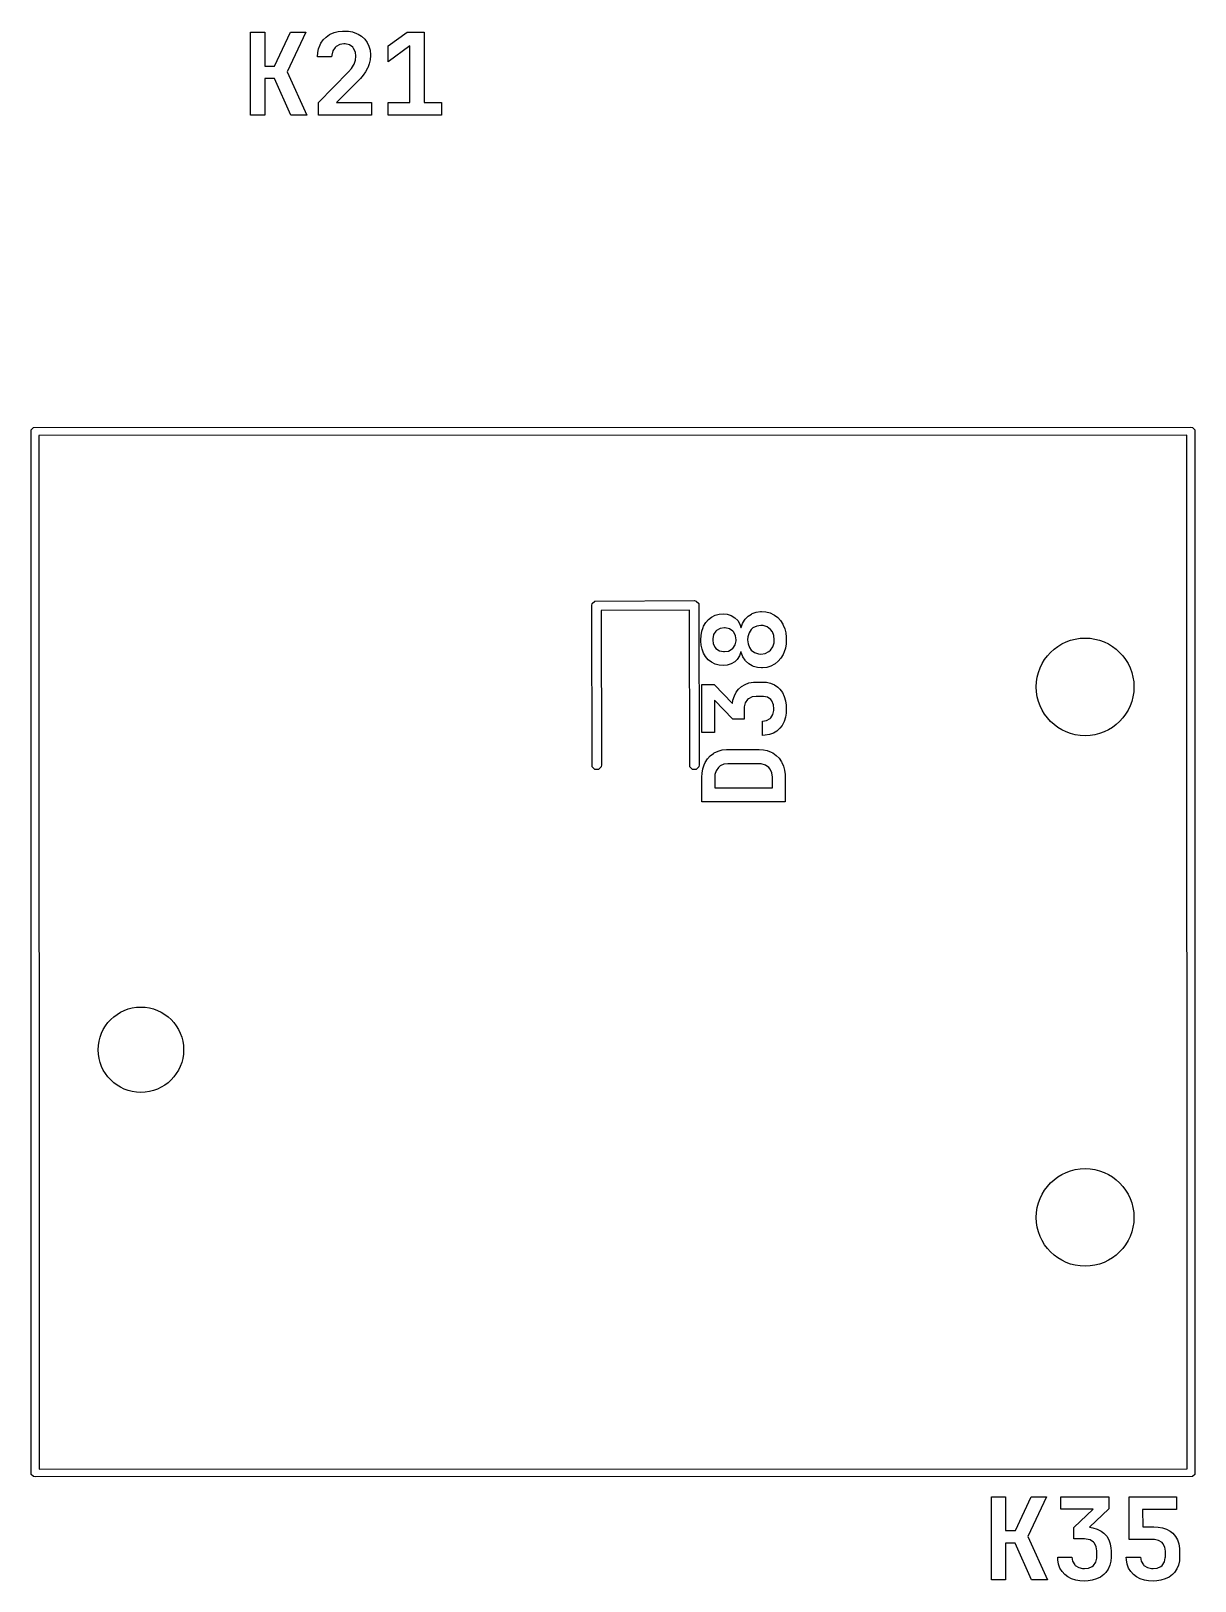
# Model space of a CAD drawing. Extents: x 0.7 to 11, y -6.1 to -1.6.
# Drawn here: x 5.38 to 5.943, y -3.698 to -2.948 of the extents above; entities that cross this region are included whole.
import ezdxf

# ---------------------------------------------------------------- set-up
doc = ezdxf.new("R2010")
doc.units = 0
doc.header["$MEASUREMENT"] = 0
doc.layers.add('BLACK', color=7, linetype='CONTINUOUS')

msp = doc.modelspace()

# ---------------------------------------------------------------- linework, layer by layer
at = {"layer": 'BLACK', "linetype": 'CONTINUOUS'}
for p, q in [((5.48614, -2.98878), (5.48614, -2.94855)), ((5.48614, -2.94855), (5.49303, -2.94855)), ((5.49303, -2.94855), (5.49303, -2.96495)), ((5.49776, -2.96495), (5.5054, -2.94855)), ((5.51286, -2.94855), (5.50382, -2.96772)), ((5.5054, -2.94855), (5.51286, -2.94855)), ((5.51898, -2.95656), (5.51973, -2.95464)), ((5.51973, -2.95464), (5.52012, -2.95392)), ((5.52012, -2.95392), (5.52128, -2.95229)), ((5.52128, -2.95229), (5.52268, -2.9509)), ((5.52268, -2.9509), (5.52433, -2.94976)), ((5.52433, -2.94976), (5.52469, -2.94956)), ((5.52469, -2.94956), (5.5266, -2.94873)), ((5.5266, -2.94873), (5.52848, -2.94825)), ((5.52928, -2.95446), (5.52749, -2.95541)), ((5.52848, -2.94825), (5.53052, -2.94801)), ((5.5313, -2.95417), (5.52928, -2.95446)), ((5.53052, -2.94801), (5.53147, -2.94799)), ((5.53195, -2.9542), (5.5313, -2.95417)), ((5.53147, -2.94799), (5.53355, -2.94811)), ((5.53394, -2.9547), (5.53195, -2.9542)), ((5.53355, -2.94811), (5.53547, -2.94846)), ((5.53553, -2.95585), (5.53394, -2.9547)), ((5.53547, -2.94846), (5.53742, -2.94912)), ((5.53742, -2.94912), (5.53814, -2.94947)), ((5.53814, -2.94947), (5.53979, -2.95051)), ((5.53979, -2.95051), (5.54132, -2.95193)), ((5.54132, -2.95193), (5.54255, -2.95363)), ((5.54255, -2.95363), (5.54339, -2.9554)), ((5.55259, -2.95523), (5.56188, -2.94855)), ((5.56188, -2.94855), (5.57001, -2.94855)), ((5.57001, -2.94855), (5.57001, -2.98255)), ((5.51843, -2.96049), (5.51858, -2.95845)), ((5.52532, -2.96049), (5.51843, -2.96049)), ((5.51858, -2.95845), (5.51898, -2.95656)), ((5.52536, -2.95963), (5.52532, -2.96049)), ((5.52584, -2.95765), (5.52536, -2.95963)), ((5.52696, -2.95591), (5.52584, -2.95765)), ((5.52749, -2.95541), (5.52696, -2.95591)), ((5.53598, -2.95641), (5.53553, -2.95585)), ((5.53684, -2.95821), (5.53598, -2.95641)), ((5.53625, -2.96396), (5.53689, -2.9621)), ((5.5371, -2.96023), (5.53684, -2.95821)), ((5.53689, -2.9621), (5.5371, -2.96023)), ((5.54339, -2.9554), (5.54392, -2.95734)), ((5.54397, -2.96201), (5.54351, -2.96393)), ((5.54392, -2.95734), (5.54413, -2.95946)), ((5.54414, -2.9599), (5.54397, -2.96201)), ((5.54413, -2.95946), (5.54414, -2.9599)), ((5.56311, -2.95523), (5.55259, -2.96293)), ((5.55259, -2.96293), (5.55259, -2.95523)), ((5.56311, -2.98255), (5.56311, -2.95523)), ((5.49303, -2.96495), (5.49776, -2.96495)), ((5.50382, -2.96772), (5.51328, -2.98878)), ((5.51904, -2.98256), (5.53353, -2.96775)), ((5.53353, -2.96775), (5.53487, -2.96619)), ((5.53487, -2.96619), (5.53595, -2.96454)), ((5.53595, -2.96454), (5.53625, -2.96396)), ((5.54059, -2.9694), (5.53923, -2.97103)), ((5.54171, -2.96781), (5.54059, -2.9694)), ((5.54268, -2.96605), (5.54171, -2.96781)), ((5.54277, -2.96585), (5.54268, -2.96605)), ((5.54351, -2.96393), (5.54277, -2.96585)), ((5.49773, -2.97098), (5.49303, -2.97098)), ((5.49303, -2.97098), (5.49303, -2.98878)), ((5.50564, -2.98878), (5.49773, -2.97098)), ((5.53784, -2.97249), (5.52773, -2.98255)), ((5.53923, -2.97103), (5.53784, -2.97249)), ((5.51904, -2.98878), (5.51904, -2.98256)), ((5.52773, -2.98255), (5.5446, -2.98255)), ((5.5446, -2.98255), (5.5446, -2.98878)), ((5.55265, -2.98878), (5.55265, -2.98255)), ((5.55265, -2.98255), (5.56311, -2.98255)), ((5.57001, -2.98255), (5.57842, -2.98255)), ((5.57842, -2.98255), (5.57842, -2.98878)), ((5.49303, -2.98878), (5.48614, -2.98878)), ((5.51328, -2.98878), (5.50564, -2.98878)), ((5.5446, -2.98878), (5.51904, -2.98878)), ((5.57842, -2.98878), (5.55265, -2.98878)), ((5.37992, -3.14173), (5.38007, -3.14098)), ((5.38007, -3.64642), (5.37992, -3.14173)), ((5.38007, -3.14098), (5.38114, -3.13991)), ((5.38114, -3.13991), (5.94094, -3.13976)), ((5.94094, -3.13976), (5.9417, -3.13991)), ((5.9417, -3.13991), (5.94276, -3.14098)), ((5.94276, -3.14098), (5.94291, -3.64567)), ((5.93898, -3.14355), (5.38371, -3.1437)), ((5.38371, -3.1437), (5.38386, -3.64385)), ((5.93913, -3.6437), (5.93898, -3.14355)), ((5.65136, -3.22508), (5.65264, -3.2238)), ((5.65264, -3.2238), (5.70079, -3.22362)), ((5.70079, -3.22362), (5.70169, -3.2238)), ((5.70169, -3.2238), (5.70297, -3.22508)), ((5.65118, -3.22598), (5.65136, -3.22508)), ((5.65136, -3.30405), (5.65118, -3.22598)), ((5.69843, -3.22818), (5.65573, -3.22834)), ((5.65573, -3.22834), (5.65591, -3.30315)), ((5.6986, -3.30405), (5.69843, -3.22818)), ((5.70297, -3.22508), (5.70315, -3.30315)), ((5.70765, -3.23272), (5.70907, -3.23162)), ((5.70907, -3.23162), (5.71083, -3.23071)), ((5.71083, -3.23071), (5.71277, -3.23019)), ((5.71277, -3.23019), (5.71468, -3.23003)), ((5.71468, -3.23003), (5.71663, -3.23021)), ((5.71663, -3.23021), (5.71857, -3.23082)), ((5.71857, -3.23082), (5.72032, -3.23186)), ((5.72032, -3.23186), (5.72175, -3.23324)), ((5.7253, -3.23259), (5.72677, -3.23115)), ((5.72677, -3.23115), (5.72839, -3.23009)), ((5.72839, -3.23009), (5.72877, -3.22991)), ((5.72877, -3.22991), (5.73065, -3.22924)), ((5.73065, -3.22924), (5.7327, -3.22894)), ((5.7327, -3.22894), (5.73331, -3.22892)), ((5.73331, -3.22892), (5.73542, -3.22909)), ((5.73542, -3.22909), (5.73738, -3.2296)), ((5.73738, -3.2296), (5.73918, -3.23044)), ((5.73918, -3.23044), (5.73952, -3.23065)), ((5.73952, -3.23065), (5.74109, -3.23185)), ((5.74109, -3.23185), (5.74243, -3.23331)), ((5.704, -3.24051), (5.70438, -3.23843)), ((5.70438, -3.23843), (5.70502, -3.23654)), ((5.70502, -3.23654), (5.70527, -3.236)), ((5.70527, -3.236), (5.70633, -3.23422)), ((5.70633, -3.23422), (5.70765, -3.23272)), ((5.71119, -3.23834), (5.71007, -3.24006)), ((5.71149, -3.23805), (5.71119, -3.23834)), ((5.71325, -3.23704), (5.71149, -3.23805)), ((5.71528, -3.23673), (5.71325, -3.23704)), ((5.71574, -3.23675), (5.71528, -3.23673)), ((5.71769, -3.23719), (5.71574, -3.23675)), ((5.71938, -3.23834), (5.71769, -3.23719)), ((5.71983, -3.23886), (5.71938, -3.23834)), ((5.72068, -3.24059), (5.71983, -3.23886)), ((5.72175, -3.23324), (5.72282, -3.23505)), ((5.72282, -3.23505), (5.72329, -3.2366)), ((5.72329, -3.2366), (5.72342, -3.2366)), ((5.72342, -3.2366), (5.72401, -3.2347)), ((5.72401, -3.2347), (5.72496, -3.23303)), ((5.72496, -3.23303), (5.7253, -3.23259)), ((5.72721, -3.23915), (5.72662, -3.24107)), ((5.72829, -3.23755), (5.72721, -3.23915)), ((5.72912, -3.2368), (5.72829, -3.23755)), ((5.73095, -3.2359), (5.72912, -3.2368)), ((5.73297, -3.23563), (5.73095, -3.2359)), ((5.73401, -3.23569), (5.73297, -3.23563)), ((5.736, -3.2363), (5.73401, -3.23569)), ((5.73763, -3.23754), (5.736, -3.2363)), ((5.73849, -3.23871), (5.73763, -3.23754)), ((5.7392, -3.24055), (5.73849, -3.23871)), ((5.74243, -3.23331), (5.74354, -3.23504)), ((5.74354, -3.23504), (5.74373, -3.23542)), ((5.74373, -3.23542), (5.74446, -3.23722)), ((5.74446, -3.23722), (5.74495, -3.23918)), ((5.74495, -3.23918), (5.7452, -3.2413)), ((5.70389, -3.24253), (5.704, -3.24051)), ((5.70389, -3.24254), (5.70389, -3.24253)), ((5.70391, -3.24321), (5.70389, -3.24254)), ((5.70409, -3.24516), (5.70391, -3.24321)), ((5.70454, -3.24717), (5.70409, -3.24516)), ((5.70526, -3.24902), (5.70454, -3.24717)), ((5.70964, -3.24206), (5.70963, -3.24254)), ((5.70963, -3.24254), (5.70988, -3.24446)), ((5.71007, -3.24006), (5.70964, -3.24206)), ((5.70988, -3.24446), (5.71083, -3.24629)), ((5.71083, -3.24629), (5.71119, -3.2467)), ((5.71119, -3.2467), (5.71287, -3.24785)), ((5.71729, -3.248), (5.71906, -3.24699)), ((5.71906, -3.24699), (5.71937, -3.2467)), ((5.71937, -3.2467), (5.7205, -3.24499)), ((5.7205, -3.24499), (5.72093, -3.24301)), ((5.72094, -3.24253), (5.72068, -3.24059)), ((5.72093, -3.24301), (5.72094, -3.24254)), ((5.72094, -3.24254), (5.72094, -3.24253)), ((5.72662, -3.24107), (5.72651, -3.24253)), ((5.72651, -3.24253), (5.72672, -3.2445)), ((5.72672, -3.2445), (5.72743, -3.24634)), ((5.72743, -3.24634), (5.7283, -3.24751)), ((5.73763, -3.24751), (5.73872, -3.2459)), ((5.73872, -3.2459), (5.7393, -3.24398)), ((5.73942, -3.24252), (5.7392, -3.24055)), ((5.7393, -3.24398), (5.73942, -3.24252)), ((5.74481, -3.24654), (5.74424, -3.24844)), ((5.74514, -3.2445), (5.74481, -3.24654)), ((5.74523, -3.24255), (5.74514, -3.2445)), ((5.7452, -3.2413), (5.74523, -3.24255)), ((5.70622, -3.25066), (5.70526, -3.24902)), ((5.70751, -3.25219), (5.70622, -3.25066)), ((5.70906, -3.25343), (5.70751, -3.25219)), ((5.71082, -3.25432), (5.70906, -3.25343)), ((5.71276, -3.25485), (5.71082, -3.25432)), ((5.71468, -3.255), (5.71276, -3.25485)), ((5.71287, -3.24785), (5.71481, -3.24829)), ((5.71663, -3.25483), (5.71468, -3.255)), ((5.71481, -3.24829), (5.71527, -3.2483)), ((5.71527, -3.2483), (5.71729, -3.248)), ((5.71857, -3.25422), (5.71663, -3.25483)), ((5.72032, -3.2532), (5.71857, -3.25422)), ((5.72152, -3.25209), (5.72032, -3.2532)), ((5.72267, -3.25035), (5.72152, -3.25209)), ((5.72329, -3.24847), (5.72267, -3.25035)), ((5.72342, -3.24847), (5.72329, -3.24847)), ((5.72355, -3.24903), (5.72342, -3.24847)), ((5.72424, -3.25085), (5.72355, -3.24903)), ((5.7253, -3.25246), (5.72424, -3.25085)), ((5.72557, -3.25278), (5.7253, -3.25246)), ((5.72709, -3.25417), (5.72557, -3.25278)), ((5.72877, -3.25517), (5.72709, -3.25417)), ((5.7283, -3.24751), (5.72993, -3.24876)), ((5.72993, -3.24876), (5.73177, -3.24935)), ((5.73177, -3.24935), (5.73298, -3.24945)), ((5.73298, -3.24945), (5.73497, -3.24917)), ((5.73497, -3.24917), (5.73679, -3.24827)), ((5.73679, -3.24827), (5.73763, -3.24751)), ((5.73952, -3.25442), (5.73775, -3.25532)), ((5.73985, -3.2542), (5.73952, -3.25442)), ((5.74138, -3.25294), (5.73985, -3.2542)), ((5.74267, -3.25141), (5.74138, -3.25294)), ((5.74373, -3.24963), (5.74267, -3.25141)), ((5.74424, -3.24844), (5.74373, -3.24963)), ((5.72942, -3.25545), (5.72877, -3.25517)), ((5.73136, -3.25598), (5.72942, -3.25545)), ((5.73331, -3.25614), (5.73136, -3.25598)), ((5.73375, -3.25613), (5.73331, -3.25614)), ((5.73583, -3.2559), (5.73375, -3.25613)), ((5.73775, -3.25532), (5.73583, -3.2559)), ((5.70445, -3.28741), (5.70445, -3.26416)), ((5.70445, -3.26416), (5.71027, -3.26416)), ((5.71027, -3.26416), (5.71917, -3.27342)), ((5.71945, -3.27178), (5.72011, -3.2697)), ((5.72011, -3.2697), (5.72107, -3.26787)), ((5.72107, -3.26787), (5.72213, -3.26648)), ((5.72213, -3.26648), (5.72359, -3.26514)), ((5.72359, -3.26514), (5.72528, -3.26412)), ((5.72528, -3.26412), (5.72718, -3.26344)), ((5.72718, -3.26344), (5.72931, -3.26309)), ((5.73065, -3.26993), (5.72865, -3.27019)), ((5.72931, -3.26309), (5.73062, -3.26303)), ((5.73062, -3.26303), (5.73367, -3.26303)), ((5.73367, -3.26993), (5.73065, -3.26993)), ((5.73367, -3.26303), (5.73559, -3.26315)), ((5.73414, -3.26994), (5.73367, -3.26993)), ((5.73608, -3.27038), (5.73414, -3.26994)), ((5.73559, -3.26315), (5.73764, -3.26361)), ((5.73764, -3.26361), (5.73948, -3.26439)), ((5.73948, -3.26439), (5.7411, -3.2655)), ((5.7411, -3.2655), (5.74213, -3.2665)), ((5.74213, -3.2665), (5.74334, -3.26814)), ((5.74334, -3.26814), (5.74425, -3.27002)), ((5.71938, -3.28097), (5.71052, -3.27172)), ((5.71052, -3.27172), (5.71052, -3.28741)), ((5.71917, -3.27342), (5.71945, -3.27178)), ((5.72494, -3.27508), (5.72491, -3.27594)), ((5.72491, -3.27594), (5.72491, -3.28097)), ((5.72539, -3.27315), (5.72494, -3.27508)), ((5.72643, -3.27152), (5.72539, -3.27315)), ((5.72694, -3.27106), (5.72643, -3.27152)), ((5.72865, -3.27019), (5.72694, -3.27106)), ((5.73772, -3.27153), (5.73608, -3.27038)), ((5.73823, -3.27218), (5.73772, -3.27153)), ((5.739, -3.27401), (5.73823, -3.27218)), ((5.73874, -3.27868), (5.73918, -3.27677)), ((5.73921, -3.27594), (5.739, -3.27401)), ((5.73918, -3.27677), (5.73921, -3.27594)), ((5.74425, -3.27002), (5.74487, -3.27214)), ((5.74487, -3.27214), (5.74516, -3.27415)), ((5.74523, -3.27596), (5.74512, -3.27809)), ((5.74516, -3.27415), (5.74523, -3.27596)), ((5.72491, -3.28097), (5.71938, -3.28097)), ((5.73367, -3.28194), (5.7357, -3.28163)), ((5.73367, -3.28883), (5.73367, -3.28194)), ((5.7357, -3.28163), (5.73743, -3.28061)), ((5.73743, -3.28061), (5.73772, -3.28032)), ((5.73772, -3.28032), (5.73874, -3.27868)), ((5.74318, -3.28397), (5.74213, -3.28536)), ((5.74414, -3.28213), (5.74318, -3.28397)), ((5.7448, -3.28005), (5.74414, -3.28213)), ((5.74512, -3.27809), (5.7448, -3.28005)), ((5.71052, -3.28741), (5.70445, -3.28741)), ((5.73497, -3.28878), (5.73367, -3.28883)), ((5.73708, -3.28842), (5.73497, -3.28878)), ((5.73897, -3.28773), (5.73708, -3.28842)), ((5.74066, -3.28671), (5.73897, -3.28773)), ((5.74213, -3.28536), (5.74066, -3.28671)), ((5.7071, -3.30023), (5.70844, -3.29875)), ((5.70844, -3.29875), (5.71003, -3.29753)), ((5.71003, -3.29753), (5.71038, -3.29731)), ((5.71038, -3.29731), (5.71223, -3.29643)), ((5.71223, -3.29643), (5.71428, -3.29587)), ((5.71428, -3.29587), (5.71629, -3.29565)), ((5.71629, -3.29565), (5.717, -3.29564)), ((5.717, -3.29564), (5.73208, -3.29564)), ((5.73208, -3.29564), (5.73414, -3.29577)), ((5.73414, -3.29577), (5.73604, -3.29617)), ((5.73604, -3.29617), (5.73799, -3.29692)), ((5.73799, -3.29692), (5.73871, -3.29731)), ((5.73871, -3.29731), (5.74036, -3.29848)), ((5.74036, -3.29848), (5.74176, -3.29991)), ((5.74176, -3.29991), (5.74292, -3.30161)), ((5.65264, -3.30533), (5.65136, -3.30405)), ((5.65445, -3.30533), (5.65264, -3.30533)), ((5.65573, -3.30405), (5.65445, -3.30533)), ((5.65591, -3.30315), (5.65573, -3.30405)), ((5.69988, -3.30533), (5.6986, -3.30405)), ((5.70169, -3.30533), (5.69988, -3.30533)), ((5.70297, -3.30405), (5.70169, -3.30533)), ((5.70315, -3.30315), (5.70297, -3.30405)), ((5.70445, -3.30905), (5.70455, -3.30708)), ((5.70455, -3.30708), (5.70489, -3.30503)), ((5.70489, -3.30503), (5.70548, -3.30314)), ((5.70548, -3.30314), (5.70601, -3.30198)), ((5.70601, -3.30198), (5.7071, -3.30023)), ((5.71125, -3.30595), (5.71072, -3.30781)), ((5.71237, -3.30431), (5.71125, -3.30595)), ((5.71318, -3.30362), (5.71237, -3.30431)), ((5.71499, -3.30278), (5.71318, -3.30362)), ((5.717, -3.30253), (5.71499, -3.30278)), ((5.73208, -3.30253), (5.717, -3.30253)), ((5.73313, -3.3026), (5.73208, -3.30253)), ((5.73514, -3.30316), (5.73313, -3.3026)), ((5.73675, -3.30431), (5.73514, -3.30316)), ((5.73743, -3.30515), (5.73675, -3.30431)), ((5.73826, -3.307), (5.73743, -3.30515)), ((5.7385, -3.30905), (5.73826, -3.307)), ((5.74292, -3.30161), (5.74312, -3.30198)), ((5.74312, -3.30198), (5.74388, -3.30375)), ((5.74388, -3.30375), (5.74439, -3.30569)), ((5.74439, -3.30569), (5.74465, -3.30781)), ((5.70445, -3.32102), (5.70445, -3.30905)), ((5.71072, -3.30781), (5.71064, -3.30905)), ((5.71064, -3.30905), (5.71064, -3.31412)), ((5.71064, -3.31412), (5.7385, -3.31412)), ((5.7385, -3.31412), (5.7385, -3.30905)), ((5.74465, -3.30781), (5.74469, -3.30905)), ((5.74469, -3.30905), (5.74469, -3.32102)), ((5.74469, -3.32102), (5.70445, -3.32102)), ((5.38386, -3.64385), (5.93913, -3.6437)), ((5.38114, -3.64749), (5.38007, -3.64642)), ((5.38189, -3.64764), (5.38114, -3.64749)), ((5.9417, -3.64749), (5.38189, -3.64764)), ((5.94276, -3.64642), (5.9417, -3.64749)), ((5.94291, -3.64567), (5.94276, -3.64642)), ((5.84441, -3.69744), (5.84441, -3.65721)), ((5.84441, -3.65721), (5.8513, -3.65721)), ((5.8513, -3.65721), (5.8513, -3.67361)), ((5.85603, -3.67361), (5.86367, -3.65721)), ((5.87113, -3.65721), (5.86209, -3.67638)), ((5.86367, -3.65721), (5.87113, -3.65721)), ((5.87795, -3.66328), (5.87795, -3.65721)), ((5.87795, -3.65721), (5.9012, -3.65721)), ((5.9012, -3.65721), (5.9012, -3.66303)), ((5.91105, -3.6779), (5.91105, -3.65721)), ((5.91105, -3.65721), (5.93401, -3.65721)), ((5.93401, -3.65721), (5.93401, -3.66343)), ((5.89364, -3.66328), (5.87795, -3.66328)), ((5.88439, -3.67213), (5.89364, -3.66328)), ((5.9012, -3.66303), (5.89193, -3.67193)), ((5.93401, -3.66343), (5.91758, -3.66343)), ((5.91758, -3.66343), (5.91763, -3.67183)), ((5.8513, -3.67361), (5.85603, -3.67361)), ((5.88439, -3.67766), (5.88439, -3.67213)), ((5.89193, -3.67193), (5.89358, -3.6722)), ((5.89358, -3.6722), (5.89565, -3.67286)), ((5.89565, -3.67286), (5.89749, -3.67382)), ((5.89749, -3.67382), (5.89887, -3.67488)), ((5.89887, -3.67488), (5.90022, -3.67635)), ((5.91763, -3.67183), (5.92304, -3.67183)), ((5.92304, -3.67183), (5.92518, -3.67194)), ((5.92518, -3.67194), (5.92713, -3.67227)), ((5.92713, -3.67227), (5.92916, -3.67292)), ((5.92916, -3.67292), (5.93093, -3.67387)), ((5.93093, -3.67387), (5.93224, -3.67491)), ((5.93224, -3.67491), (5.9335, -3.67638)), ((5.85599, -3.67964), (5.8513, -3.67964)), ((5.8513, -3.67964), (5.8513, -3.69744)), ((5.86391, -3.69744), (5.85599, -3.67964)), ((5.86209, -3.67638), (5.87155, -3.69744)), ((5.88942, -3.67766), (5.88439, -3.67766)), ((5.89027, -3.6777), (5.88942, -3.67766)), ((5.89221, -3.67814), (5.89027, -3.6777)), ((5.89383, -3.67919), (5.89221, -3.67814)), ((5.89429, -3.67969), (5.89383, -3.67919)), ((5.89516, -3.68141), (5.89429, -3.67969)), ((5.89543, -3.6834), (5.89516, -3.68141)), ((5.90022, -3.67635), (5.90123, -3.67804)), ((5.90123, -3.67804), (5.90191, -3.67994)), ((5.90191, -3.67994), (5.90227, -3.68206)), ((5.90227, -3.68206), (5.90232, -3.68337)), ((5.92274, -3.6779), (5.91105, -3.6779)), ((5.92341, -3.67792), (5.92274, -3.6779)), ((5.92533, -3.67832), (5.92341, -3.67792)), ((5.92704, -3.6794), (5.92533, -3.67832)), ((5.92741, -3.67979), (5.92704, -3.6794)), ((5.92833, -3.6816), (5.92741, -3.67979)), ((5.92858, -3.68358), (5.92833, -3.6816)), ((5.9335, -3.67638), (5.93445, -3.67809)), ((5.93445, -3.67809), (5.93509, -3.68003)), ((5.93509, -3.68003), (5.93543, -3.68222)), ((5.93543, -3.68222), (5.93548, -3.68358)), ((5.87658, -3.68772), (5.87652, -3.68642)), ((5.87652, -3.68642), (5.88342, -3.68642)), ((5.87693, -3.68983), (5.87658, -3.68772)), ((5.87762, -3.69173), (5.87693, -3.68983)), ((5.88342, -3.68642), (5.88373, -3.68846)), ((5.88373, -3.68846), (5.88474, -3.69019)), ((5.89382, -3.69048), (5.89497, -3.68884)), ((5.89497, -3.68884), (5.89541, -3.68689)), ((5.89541, -3.68689), (5.89543, -3.68642)), ((5.89543, -3.68642), (5.89543, -3.6834)), ((5.9022, -3.68835), (5.90175, -3.6904)), ((5.90232, -3.68642), (5.9022, -3.68835)), ((5.90232, -3.68337), (5.90232, -3.68642)), ((5.90973, -3.68772), (5.90968, -3.68642)), ((5.90968, -3.68642), (5.91657, -3.68642)), ((5.91009, -3.68983), (5.90973, -3.68772)), ((5.91079, -3.69173), (5.91009, -3.68983)), ((5.91657, -3.68642), (5.91689, -3.68846)), ((5.91689, -3.68846), (5.91793, -3.69019)), ((5.92701, -3.69045), (5.92814, -3.68877)), ((5.92814, -3.68877), (5.92857, -3.68675)), ((5.92857, -3.68675), (5.92858, -3.68626)), ((5.92858, -3.68626), (5.92858, -3.68358)), ((5.93536, -3.68822), (5.93491, -3.6903)), ((5.93548, -3.68626), (5.93536, -3.68822)), ((5.93548, -3.68358), (5.93548, -3.68626)), ((5.8513, -3.69744), (5.84441, -3.69744)), ((5.87155, -3.69744), (5.86391, -3.69744)), ((5.87864, -3.69341), (5.87762, -3.69173)), ((5.87999, -3.69488), (5.87864, -3.69341)), ((5.88139, -3.69594), (5.87999, -3.69488)), ((5.88323, -3.69689), (5.88139, -3.69594)), ((5.8853, -3.69755), (5.88323, -3.69689)), ((5.88474, -3.69019), (5.88503, -3.69048)), ((5.88503, -3.69048), (5.88667, -3.6915)), ((5.88667, -3.6915), (5.88858, -3.69193)), ((5.88858, -3.69193), (5.88942, -3.69197)), ((5.88942, -3.69197), (5.89135, -3.69176)), ((5.89135, -3.69176), (5.89318, -3.69099)), ((5.89318, -3.69099), (5.89382, -3.69048)), ((5.89533, -3.69701), (5.89321, -3.69762)), ((5.89721, -3.69609), (5.89533, -3.69701)), ((5.89885, -3.69488), (5.89721, -3.69609)), ((5.89985, -3.69386), (5.89885, -3.69488)), ((5.90097, -3.69223), (5.89985, -3.69386)), ((5.90175, -3.6904), (5.90097, -3.69223)), ((5.91182, -3.69341), (5.91079, -3.69173)), ((5.91319, -3.69488), (5.91182, -3.69341)), ((5.91459, -3.69594), (5.91319, -3.69488)), ((5.91644, -3.69689), (5.91459, -3.69594)), ((5.91852, -3.69755), (5.91644, -3.69689)), ((5.91793, -3.69019), (5.91823, -3.69048)), ((5.91823, -3.69048), (5.91989, -3.6915)), ((5.91989, -3.6915), (5.9218, -3.69193)), ((5.9218, -3.69193), (5.92264, -3.69197)), ((5.92264, -3.69197), (5.92456, -3.69176)), ((5.92456, -3.69176), (5.92637, -3.69097)), ((5.92637, -3.69097), (5.92701, -3.69045)), ((5.92854, -3.69699), (5.92643, -3.69762)), ((5.93041, -3.69607), (5.92854, -3.69699)), ((5.93204, -3.69484), (5.93041, -3.69607)), ((5.93303, -3.69381), (5.93204, -3.69484)), ((5.93413, -3.69216), (5.93303, -3.69381)), ((5.93491, -3.6903), (5.93413, -3.69216)), ((5.88726, -3.69788), (5.8853, -3.69755)), ((5.8894, -3.69799), (5.88726, -3.69788)), ((5.89121, -3.69791), (5.8894, -3.69799)), ((5.89321, -3.69762), (5.89121, -3.69791)), ((5.92048, -3.69788), (5.91852, -3.69755)), ((5.92262, -3.69799), (5.92048, -3.69788)), ((5.92443, -3.69791), (5.92262, -3.69799)), ((5.92643, -3.69762), (5.92443, -3.69791))]:
    msp.add_line(p, q, dxfattribs=at)
at = {"layer": 'BLACK'}
for centre, radius in [((5.88976, -3.26535), 0.02362), ((5.43307, -3.44094), 0.02067), ((5.88976, -3.52205), 0.02362)]:
    msp.add_circle(centre, radius, dxfattribs=at)

doc.saveas('drawing.dxf')
